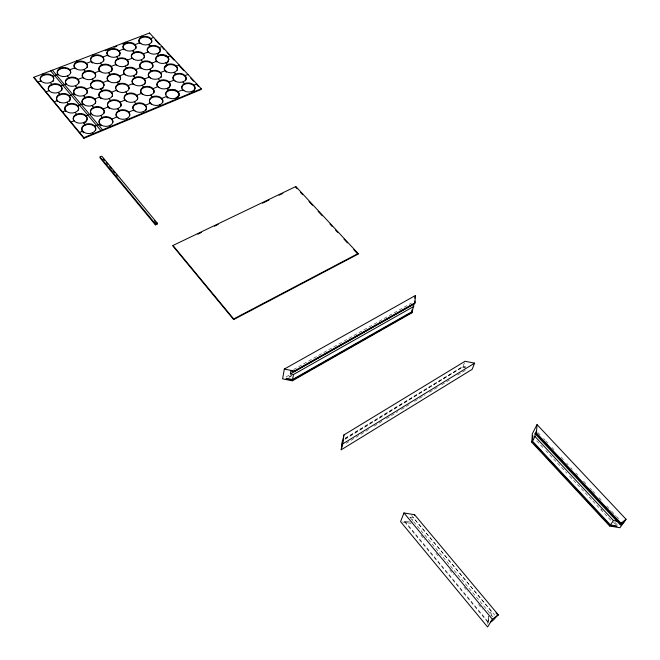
<?xml version="1.0" encoding="UTF-8"?>
<svg xmlns="http://www.w3.org/2000/svg" width="660" height="660" viewBox="0 0 660 660"><rect width="100%" height="100%" fill="white"/><g stroke="black" fill="none" stroke-linecap="round" stroke-linejoin="round"><path stroke-width="0.49" stroke-dasharray="3.3 2.47" d="M490.999 616.564L491.337 611.325L413.358 517.844L409.951 517.275L410.627 515.576M487.798 624.104L488.309 616.366M409.621 522.002L404.786 521.185L404.563 521.746L488.161 622.685L488.483 617.818M488.161 622.685L488.845 616.341M344.908 439.345L462.874 366.861L465.49 367.381M345.229 438.149L463.114 366.242L464.731 362.092M411.551 522.324L413.358 517.844M489.877 613.75L491.337 611.325M346.137 443.338L369.823 428.827M374.212 426.137L382.99 420.758M386.496 418.605L397.906 411.617M401.412 409.472L410.19 404.093M414.579 401.404L425.106 394.952M429.495 392.263L438.265 386.892M441.779 384.739L450.549 379.36M457.57 375.061L465.465 370.227M345.064 438.743L462.874 366.861M286.176 376.827L289.765 374.806M288.981 376.777L291.671 375.26M288.874 377.404L292.454 375.375M293.551 369.526L411.361 303.105M404.563 521.746L410.363 522.72M402.493 521.986L411.106 523.429M463.114 366.242L465.737 366.762M462.635 367.471L465.481 368.041M537.875 432.523L539.987 434.767M543.493 438.512L544.904 440.014M545.606 440.764L549.112 444.51M551.925 447.505L554.029 449.757M561.049 457.248L563.863 460.251M566.668 463.246L568.07 464.747M570.884 467.742L572.286 469.243M575.801 472.989L577.904 475.233M583.522 481.231L587.029 484.976M589.842 487.971L591.946 490.223M592.647 490.974L595.46 493.969M598.966 497.714L601.78 500.717M606.688 505.956L610.904 510.452M611.606 511.203L615.821 515.699M616.522 516.45L618.626 518.702M615.054 522.489L618.56 526.243M600.889 508.728L602.291 510.23M613.528 522.274L615.631 524.535M536.671 440.789L542.982 447.562M545.787 450.574L566.841 473.154M569.646 476.165L576.659 483.689M577.36 484.44L592.094 500.247M592.795 500.998L611.036 520.567M411.625 515.518L494.744 615.153M409.951 517.275L492.888 616.877M420.915 535.243L424.842 539.971M435.963 553.361L437.927 555.72M449.707 569.902L453.635 574.629M464.095 587.227L468.022 591.954M478.492 604.552L482.419 609.279M404.786 521.185L488.458 622.19"/><path stroke-width="0.99" d="M139.838 43.477L139.838 42.768L135.094 44.599L135.094 45.309M140.728 68.252L140.737 67.543L135.894 69.465L135.894 70.166M141.356 60.514L141.364 59.812L142.849 62.164M141.661 93.992L141.661 93.291L136.727 95.304L136.727 96.005M141.925 37.628L141.24 36.176M143.468 54.499L143.468 53.798L148.228 51.934L148.219 52.643A6.526 4.348 3.1 0 1 147.51 51.587M143.814 87.656L142.296 85.247M144.433 79.695L144.441 78.985L149.292 77.038L149.284 77.748M145.439 105.88L145.447 105.179L150.389 103.133L150.381 103.834A6.773 4.694 2.8 0 1 154.96 96.822A6.773 4.694 2.8 0 1 162.731 102.663M148.797 45.094L148.805 44.393L150.282 46.002A6.526 4.348 3.1 0 1 159.258 47.619L162.071 46.522M149.523 33.709L149.531 33L33.941 77.245L34.015 77.962L83.894 138.336L201.218 89.463L201.259 88.762L149.531 33M149.861 69.902L149.869 69.201L151.371 71.569M150.282 46.711L150.282 46.002A6.526 4.348 3.1 0 0 148.244 51.95A6.526 4.348 3.1 0 0 157.245 53.567L158.738 55.902A6.559 4.405 3.3 0 0 155.694 59.705M150.843 39.237L150.843 38.528L153.656 37.447M150.967 95.683L150.975 94.982L152.51 97.416M151.94 63.806L151.948 63.104L156.717 61.207A6.559 4.405 3.3 0 0 165.792 62.849L167.31 64.507A6.6 4.463 3.6 0 1 176.418 66.165A6.6 4.463 3.6 0 1 174.413 72.262A6.6 4.463 3.6 0 1 165.313 70.603L160.529 72.526L160.512 73.227M153.079 89.339L153.087 88.638L157.954 86.65M155.389 224.878L155.405 223.855L100.072 156.923L101.83 156.173L157.187 223.022L157.171 224.045L155.389 224.878L100.105 157.971L100.072 156.923M158.54 53.584L158.557 52.874C160.38 51.769 160.834 49.145 159.258 47.619L160.256 50.506L160.273 49.797M159.538 51.975L159.522 52.676L160.108 51.628M159.968 49.376L159.976 48.675M158.738 55.902L160.281 55.465L160.298 54.763C163.655 54.128 168.886 55.605 168.787 59.738L168.506 57.89M160 81.097L158.482 78.705M159.753 105.534L159.769 104.833L160.545 105.707M160.281 55.465L161.964 55.325L161.972 54.615M161.832 99.099L161.849 98.398L166.724 96.385A6.724 4.636 3.5 0 0 176.03 98.068L176.814 98.934M168.481 58.591L166.658 56.62L163.663 55.481L163.672 54.772M164.266 69.061L164.282 68.359L164.563 70.224L164.431 67.204L167.31 64.507L167.293 65.208L164.414 67.906L164.431 67.204M165 66.833L165.017 66.124M165.264 55.918L165.28 55.217M165.982 65.909L165.998 65.208M166.658 56.62L166.675 55.918M167.087 62.857L168.803 59.029M167.755 57.535L167.78 56.826L170.594 55.712M167.186 89.034L167.203 88.325L168.729 90.742A6.724 4.636 3.5 0 0 165.652 94.759M168.085 61.24L168.061 61.941L168.646 60.877M169.199 82.764L169.216 82.063L174.009 80.107L173.993 80.809M168.729 90.742L170.313 90.28L170.338 89.578C173.811 88.877 179.157 90.494 179.058 94.735L178.769 92.829M170.313 90.28L172.037 90.115L172.054 89.413M178.744 93.53L176.855 91.459L173.778 90.272L173.794 89.57M174.421 72.955L174.446 72.253L175.956 74.629M175.42 90.733L175.444 90.032M176.377 66.85L176.401 66.148L179.223 65.01M176.005 98.769L176.03 98.068L178.951 95.238L177.342 98.026L177.367 97.325M176.855 91.459L176.88 90.758M177.994 92.416L178.018 91.715L182.82 89.727L182.795 90.428M172.978 245.471L172.961 246.147L233.64 319.597L357.967 254.183L358.124 253.523L295.828 186.541L172.978 245.471L233.706 318.945L233.64 319.597M178.34 97.061L178.365 96.36M183.175 82.467L183.2 81.766L184.726 84.158M185.097 76.279L185.122 75.578L187.96 74.423M532.513 441.177L532.76 435.691L532.207 441.763L610.013 525.467L616.654 526.589L617.042 526.045L610.393 524.931L532.513 441.177L534.963 436.466L535.087 433.702L536.473 431.021L536.357 433.785L620.474 523.693L622.141 522.448L620.367 524.923L535.087 433.702M536.357 433.785L537.034 424.603L626.059 519.263L619.963 527.744L609.634 526.012L531.902 442.348L532.298 433.818L537.034 424.603M192.035 92.103L192.068 91.402L192.852 92.26M193.924 85.825L193.957 85.124L196.795 83.952M412.054 312.188L292.421 380.176L286.184 378.923L286.3 378.304L292.545 379.549L412.252 311.545L414.034 304.021L290.342 373.89L290.87 371.036L294.022 371.662L414.736 303.484L415.544 295.424L284.32 369.064L282.596 378.856L292.306 380.795L411.856 312.823L412.286 309.342M414.736 303.484L414.934 301.1M411.856 312.823L412.005 310.984M412.252 311.545L412.409 309.647M178.926 95.931L179.083 94.034M341.905 445.434L341.748 446.028L343.885 434.948L465.061 361.259L474.622 363.165L472.131 369.369L341.203 449.798L342.433 440.36M341.203 449.798L342.82 443.825L343.885 434.948M295.828 186.541L295.721 187.217L297.124 188.727M292.306 380.795L292.421 380.176M292.545 379.549L293.486 374.517L413.837 306.405M294.022 371.662L294.146 371.027L414.934 302.833M414.711 298.163L415.544 295.424M403.961 512.944L400.579 521.664L487.6 627L492.343 619.245L498.284 614.798L414.612 514.734L403.961 512.944L492.343 619.245M414.389 515.303L414.612 514.734M531.902 442.348L532.207 441.763M490.644 622.017C493.969 620.326 495.602 617.083 498.284 614.798M609.634 526.012L610.013 525.467M610.393 524.931L613.462 520.55L616.803 521.111M620.474 523.693L626.059 519.263M620.367 524.923L623.881 522.299M342.82 443.825L474.622 363.165M165.792 62.849L167.104 62.147M157.245 53.567L158.557 52.874M233.706 318.945L358.124 253.523M197.876 234.184L201.572 232.411M214.492 226.207L218.188 224.433M262.49 203.173L268.95 200.071M279.106 195.195L282.802 193.421M155.405 223.855L157.187 223.022M83.894 138.336L83.853 137.635L201.259 88.762M79.546 132.421L82.673 131.125L82.715 131.827M117.026 116.927L111.936 119.031L111.952 119.732M70.999 122.083L74.126 120.813M91.377 113.784L86.229 115.88L86.262 116.589M62.576 111.886L65.686 110.632L65.736 111.342A6.955 4.801 -0.6 0 1 70.884 104.173A6.955 4.801 -0.6 0 1 78.49 110.129M54.252 101.813L57.354 100.584L57.412 101.293A6.913 4.736 -0.8 0 1 63.475 94.182A6.913 4.736 -0.8 0 1 69.407 101.26M46.035 91.872L49.129 90.659M66.231 83.977L61.124 85.973L61.174 86.683M132.28 58.171L127.454 60.052L127.462 60.761M37.917 82.054L41.002 80.866L41.069 81.576M105.245 50.672L108.133 49.566M113.908 47.355L116.795 46.249M122.57 44.038L125.458 42.925M170.338 89.578L168.754 90.04A6.724 4.636 3.5 0 0 166.732 96.393L166.7 97.086A6.724 4.636 3.5 0 0 167.838 98.051M160.298 54.763L158.746 55.193A6.559 4.405 3.3 0 0 156.725 61.223L156.709 61.916A6.559 4.405 3.3 0 1 155.983 60.844M172.037 90.115L173.778 90.272M161.964 55.325L163.663 55.481M284.32 369.064L294.146 371.027M290.342 373.89L293.486 374.517M536.663 433.191L620.862 523.141M534.963 436.466L613.462 520.55M300.622 192.489L302.717 194.741M309.012 201.514L312.51 205.276M318.103 211.299L322.303 215.812M329.992 224.087L332.087 226.347M335.585 230.109L337.689 232.361M343.984 239.135L347.474 242.897M353.768 249.67L357.967 254.183M155.108 39.732L159.299 44.253M162.797 48.023L164.191 49.533M166.988 52.544L169.084 54.805M170.478 56.315L173.976 60.076M178.86 65.348L183.752 70.628M190.74 78.16L193.537 81.172M196.325 84.183L198.421 86.444M125.433 42.223L126.118 43.684M109.403 48.361L110.096 49.83M116.886 56.76L118.371 59.119M125.251 66.14L126.745 68.516M93.151 54.582L93.852 56.067M125.879 91.88L127.405 94.314M134.516 101.722L136.059 104.181M143.269 111.697L144.045 112.579M76.667 60.893L77.377 62.378M109.23 98.612L110.756 101.062M127.306 119.551L126.53 118.651L126.538 119.353M59.961 67.287L60.629 68.071A6.782 4.554 -0.4 0 1 70.744 72.022A6.782 4.554 -0.4 0 1 60.555 75.982A6.782 4.554 -0.4 0 1 60.596 68.087L60.679 68.788M67.328 75.974L68.772 77.674A6.814 4.62 -0.2 0 1 78.969 81.659A6.814 4.62 -0.2 0 1 68.747 85.684A6.814 4.62 -0.2 0 1 68.739 77.69L68.822 78.383M100.889 115.508L102.432 118.008M110.319 126.621L109.552 125.713L109.568 126.415M52.363 70.199L102.597 129.838M50.672 70.843L100.873 130.556M495.99 612.95L497.97 615.31M43.015 73.78L43.742 75.281M50.341 82.558L51.777 84.282A6.88 4.67 -0.9 0 1 62.015 88.308A6.88 4.67 -0.9 0 1 51.645 92.392A6.88 4.67 -0.9 0 1 51.744 84.29L51.835 84.991M66.808 102.3L68.285 104.066A6.955 4.801 -0.6 0 1 78.688 108.182A6.955 4.801 -0.6 0 1 68.26 112.406A6.955 4.801 -0.6 0 1 68.252 104.082L68.335 104.775M75.207 112.365L76.741 114.856M92.317 132.874L93.085 133.79M103.166 158.788L104.47 160.363M106.417 162.723L107.72 164.29M109.675 166.65L111.623 169.01M112.926 170.585L114.881 172.945M116.176 174.512L117.48 176.088M154.572 220.902L157.171 224.045M33.941 77.245L83.853 137.635M164.579 69.514L165.313 70.603M53.023 76.964L52.965 76.255L58.055 74.291L58.113 75.009A6.782 4.554 -0.4 0 1 62.296 68.343A6.782 4.554 -0.4 0 1 70.793 72.732M58.575 93.076L58.525 92.367L60.027 94.825M69.432 96.525L69.391 95.816L74.506 93.786L74.547 94.496M69.894 70.455L69.853 69.746L74.877 67.815L74.91 68.525A6.716 4.505 0.3 0 1 74.242 67.435M77.063 88.102L75.562 85.668L75.603 86.377M77.797 106.491L77.756 105.79L82.888 103.719L82.929 104.428M78.094 80.066L78.061 79.357L83.094 77.393L83.127 78.103A6.748 4.562 0.5 0 1 88.044 71.305A6.748 4.562 0.5 0 1 95.502 76.997M83.746 123.255L83.704 122.554L85.255 125.07M83.935 96.203L83.894 95.494L85.412 97.944M85.569 71.874L84.084 69.481L84.117 70.191M86.402 89.801L86.369 89.092L91.418 87.087L91.443 87.796A6.79 4.628 0.6 0 0 92.54 88.762M86.534 64.037L86.501 63.327L91.451 61.421L91.484 62.131A6.658 4.447 0.9 0 0 92.557 63.063M92.367 106.144L92.342 105.435L93.868 107.91M94.842 126.811L94.809 126.11L99.974 123.973L99.998 124.674M92.392 79.778L92.359 79.068L93.86 81.485M94.784 73.54L94.759 72.831L99.718 70.892L99.742 71.602M94.809 99.652L94.784 98.942L99.841 96.913L99.866 97.614M100.765 89.488L100.741 88.778L102.259 91.212M102.085 65.447L100.6 63.079L100.625 63.789M103.331 109.626L103.306 108.925L108.38 106.854L108.397 107.563A6.856 4.752 1.1 0 0 109.519 108.545M102.944 57.709L102.927 56.999L107.803 55.118L107.827 55.828A6.6 4.397 1.6 0 1 107.143 54.763M103.133 83.16L103.108 82.45L108.083 80.479L108.108 81.188A6.724 4.571 1.3 0 1 107.407 80.083M108.941 73.268L108.925 72.559L110.418 74.951M111.235 67.105L111.218 66.396L116.111 64.482L116.127 65.191M111.589 92.903L111.573 92.194L116.556 90.189L116.573 90.898M117.364 82.871L117.348 82.162L118.858 84.571M117.835 109.271L117.826 108.57L119.369 111.045M119.13 51.463L119.113 50.754L123.931 48.898L123.94 49.607A6.542 4.339 2.2 0 1 128.494 43.156A6.542 4.339 2.2 0 1 135.894 48.609M119.625 76.618L119.617 75.916L124.525 73.969L124.534 74.679M120.145 102.77L120.136 102.061L125.136 100.023L125.144 100.732M128.815 112.761L128.807 112.051L133.823 109.981L133.832 110.682M128.123 86.254L128.123 85.544L133.039 83.572L133.039 84.274A6.707 4.571 2.3 0 1 132.322 83.168M134.434 52.866L132.957 50.531L132.957 51.241M133.724 76.337L133.724 75.636L135.226 78.028M83.837 132.85A7.029 4.942 -0.3 0 1 86.922 124.575A7.029 4.942 -0.3 0 1 95.593 130.548M73.474 120.343A6.988 4.867 -0.5 0 1 80.215 114.196A6.988 4.867 -0.5 0 1 86.988 120.277M86.295 121.456A6.988 4.867 -0.5 0 1 85.189 122.471M48.518 90.247A6.88 4.67 -1 0 1 55.267 84.365A6.88 4.67 -1 0 1 61.817 90.222M53.641 80.462A6.839 4.612 -1.1 0 1 52.94 81.576M40.417 80.462A6.839 4.612 -1.1 0 1 45.383 74.828A6.839 4.612 -1.1 0 1 53.683 78.078M101.128 125.689A6.963 4.876 0.5 0 1 99.281 123.502M99.025 122.24A6.963 4.876 0.5 0 1 105.88 117.34A6.963 4.876 0.5 0 1 112.942 122.158M90.7 113.33A6.922 4.81 0.3 0 1 97.309 107.258A6.922 4.81 0.3 0 1 104.09 113.273M82.228 103.282A6.889 4.744 0.1 0 1 88.836 97.309A6.889 4.744 0.1 0 1 95.543 103.24M73.862 93.365A6.848 4.678 -0.1 0 1 80.471 87.475A6.848 4.678 -0.1 0 1 87.112 93.34M65.604 83.572A6.814 4.62 -0.2 0 1 72.212 77.773A6.814 4.62 -0.2 0 1 78.779 83.564M116.317 116.465A6.897 4.818 1.3 0 1 121.877 110.434A6.897 4.818 1.3 0 1 129.83 115.154M107.687 106.408A6.856 4.752 1.1 0 1 114.155 100.419A6.856 4.752 1.1 0 1 120.945 106.367M100.972 98.587A6.823 4.686 0.9 0 1 103.867 90.75A6.823 4.686 0.9 0 1 112.357 96.451M103.224 87.78A6.79 4.628 0.6 0 1 102.16 88.745M90.511 85.478A6.79 4.628 0.6 0 1 97.226 80.866A6.79 4.628 0.6 0 1 104.082 85.47M74.019 66.264A6.716 4.505 0.3 0 1 81.601 61.825A6.716 4.505 0.3 0 1 87.227 67.452M90.569 59.903A6.658 4.447 0.9 0 1 98.026 55.522A6.658 4.447 0.9 0 1 103.678 61.083M132.817 108.306A6.839 4.752 2.1 0 1 141.199 103.686A6.839 4.752 2.1 0 1 145.679 110.632M124.426 99.594A6.798 4.694 1.8 0 1 130.762 93.687A6.798 4.694 1.8 0 1 137.569 99.561M115.599 88.58A6.765 4.628 1.6 0 1 122.207 83.952A6.765 4.628 1.6 0 1 129.121 88.564M119.773 81.188A6.724 4.571 1.3 0 1 118.734 82.137M107.151 78.903A6.724 4.571 1.3 0 1 113.751 74.349A6.724 4.571 1.3 0 1 120.599 78.903M99.058 70.513A6.691 4.505 1.1 0 1 106.276 64.894A6.691 4.505 1.1 0 1 111.35 71.61M140.935 92.87A6.74 4.636 2.5 0 1 147.13 87.037A6.74 4.636 2.5 0 1 153.953 92.854M132.049 81.98A6.707 4.571 2.3 0 1 140.275 77.575A6.707 4.571 2.3 0 1 144.664 84.266M123.824 73.582A6.666 4.513 2 0 1 130.911 67.955A6.666 4.513 2 0 1 136.092 74.679M128.255 64.135A6.633 4.455 1.8 0 1 127.627 65.216M115.434 64.119A6.633 4.455 1.8 0 1 120.788 58.567A6.633 4.455 1.8 0 1 128.436 62.989M119.897 54.805A6.6 4.397 1.6 0 1 119.27 55.861M106.887 53.625A6.6 4.397 1.6 0 1 113.363 49.261A6.6 4.397 1.6 0 1 120.079 53.666M169.513 87.343A6.682 4.579 3.2 0 1 168.514 88.3M157.204 86.246A6.682 4.579 3.2 0 1 163.284 80.487A6.682 4.579 3.2 0 1 170.107 86.237M161.395 76.651A6.649 4.513 2.9 0 1 160.801 77.748M148.558 76.651A6.649 4.513 2.9 0 1 153.78 71.016A6.649 4.513 2.9 0 1 161.543 75.479M140.019 67.171A6.616 4.455 2.7 0 1 146.107 61.578A6.616 4.455 2.7 0 1 152.79 67.188M131.579 57.808A6.575 4.397 2.4 0 1 137.676 52.297A6.575 4.397 2.4 0 1 144.292 57.841M194.32 90.412A6.666 4.579 4.1 0 1 193.347 91.369M181.723 88.135A6.666 4.579 4.1 0 1 188.859 83.589A6.666 4.579 4.1 0 1 194.89 89.306M173.25 79.712A6.633 4.521 3.9 0 1 180.064 74.06A6.633 4.521 3.9 0 1 185.46 80.809M166.411 72.237A6.592 4.455 3.6 0 1 165.297 71.305M167.293 65.208A6.592 4.455 3.6 0 1 174.595 65.546A6.592 4.455 3.6 0 1 177.284 70.232M147.23 50.457A6.526 4.348 3.1 0 1 151.816 46.282A6.526 4.348 3.1 0 1 159.25 48.328M139.136 42.438A6.493 4.29 2.8 0 1 145.118 37.067A6.493 4.29 2.8 0 1 151.668 42.496M83.828 132.165A7.029 4.942 -0.3 0 0 95.56 129.847A7.029 4.942 -0.3 0 0 86.872 123.874A7.029 4.942 -0.3 0 0 83.828 132.165M101.128 125.004A6.963 4.876 0.5 0 0 112.72 122.719A6.963 4.876 0.5 0 0 104.041 116.82A6.963 4.876 0.5 0 0 101.128 125.004M118.181 117.942A6.905 4.818 1.3 0 0 129.64 115.698A6.905 4.818 1.3 0 0 120.962 109.857A6.905 4.818 1.3 0 0 118.181 117.942M134.987 110.987A6.839 4.76 2.1 0 0 146.314 108.785A6.839 4.76 2.1 0 0 137.643 103.001A6.839 4.76 2.1 0 0 134.987 110.987M151.552 104.131A6.782 4.694 2.8 0 0 162.748 101.962A6.782 4.694 2.8 0 0 154.085 96.244A6.782 4.694 2.8 0 0 151.552 104.131M183.983 90.7A6.666 4.579 4.2 0 0 194.923 88.605A6.666 4.579 4.2 0 0 186.285 83.011A6.666 4.579 4.2 0 0 183.983 90.7M76.725 122.603A6.996 4.867 -0.4 0 0 87.178 118.305A6.996 4.867 -0.4 0 0 76.659 114.163A6.996 4.867 -0.4 0 0 76.725 122.603M59.903 102.333A6.922 4.736 -0.8 0 0 70.298 98.175A6.922 4.736 -0.8 0 0 59.944 94.124A6.922 4.736 -0.8 0 0 59.903 102.333M43.502 82.574A6.848 4.612 -1.1 0 0 53.84 78.556A6.848 4.612 -1.1 0 0 43.642 74.588A6.848 4.612 -1.1 0 0 43.502 82.574M92.524 114.799A6.93 4.81 0.3 0 0 104.066 112.563A6.93 4.81 0.3 0 0 95.469 106.73A6.93 4.81 0.3 0 0 92.524 114.799M84.018 104.725A6.889 4.744 0.1 0 0 95.518 102.539A6.889 4.744 0.1 0 0 86.996 96.772A6.889 4.744 0.1 0 0 84.018 104.725M75.628 94.776A6.856 4.678 -0.1 0 0 87.079 92.631A6.856 4.678 -0.1 0 0 78.639 86.938A6.856 4.678 -0.1 0 0 75.628 94.776M109.527 107.861A6.864 4.752 1.1 0 0 120.937 105.658A6.864 4.752 1.1 0 0 112.34 99.891A6.864 4.752 1.1 0 0 109.527 107.861M100.98 97.903A6.831 4.686 0.9 0 0 112.34 95.749A6.831 4.686 0.9 0 0 103.826 90.04A6.831 4.686 0.9 0 0 100.98 97.903M92.532 88.069A6.79 4.628 0.7 0 0 103.859 85.957A6.79 4.628 0.7 0 0 95.428 80.322A6.79 4.628 0.7 0 0 92.532 88.069M84.2 78.358A6.757 4.562 0.5 0 0 95.477 76.288A6.757 4.562 0.5 0 0 87.12 70.719A6.757 4.562 0.5 0 0 84.2 78.358M75.966 68.764A6.724 4.505 0.3 0 0 87.194 66.743A6.724 4.505 0.3 0 0 78.928 61.231A6.724 4.505 0.3 0 0 75.966 68.764M126.283 101.013A6.806 4.694 1.8 0 0 137.56 98.86A6.806 4.694 1.8 0 0 128.981 93.151A6.806 4.694 1.8 0 0 126.283 101.013M117.694 91.171A6.765 4.628 1.6 0 0 128.931 89.059A6.765 4.628 1.6 0 0 120.425 83.416A6.765 4.628 1.6 0 0 117.694 91.171M109.205 81.452A6.732 4.571 1.3 0 0 120.4 79.373A6.732 4.571 1.3 0 0 111.977 73.796A6.732 4.571 1.3 0 0 109.205 81.452M100.831 71.849A6.699 4.505 1.1 0 0 111.977 69.811A6.699 4.505 1.1 0 0 103.628 64.3A6.699 4.505 1.1 0 0 100.831 71.849M92.549 62.362A6.658 4.447 1 0 0 103.653 60.373A6.658 4.447 1 0 0 95.386 54.92A6.658 4.447 1 0 0 92.549 62.362M142.807 94.273A6.748 4.636 2.5 0 0 153.962 92.144A6.748 4.636 2.5 0 0 145.381 86.501A6.748 4.636 2.5 0 0 142.807 94.273M134.178 84.538A6.707 4.571 2.3 0 0 145.282 82.459A6.707 4.571 2.3 0 0 136.785 76.874A6.707 4.571 2.3 0 0 134.178 84.538M125.648 74.926A6.674 4.513 2 0 0 136.711 72.889A6.674 4.513 2 0 0 128.296 67.369A6.674 4.513 2 0 0 125.648 74.926M117.224 65.431A6.641 4.455 1.8 0 0 128.246 63.434A6.641 4.455 1.8 0 0 119.905 57.973A6.641 4.455 1.8 0 0 117.224 65.431M108.908 56.05A6.6 4.397 1.6 0 0 119.881 54.095A6.6 4.397 1.6 0 0 111.623 48.7A6.6 4.397 1.6 0 0 108.908 56.05M159.101 87.623A6.691 4.579 3.2 0 0 170.123 85.536A6.691 4.579 3.2 0 0 161.56 79.942A6.691 4.579 3.2 0 0 159.101 87.623M150.422 77.996A6.649 4.513 2.9 0 0 161.411 75.95A6.649 4.513 2.9 0 0 152.922 70.43A6.649 4.513 2.9 0 0 150.422 77.996M141.859 68.491A6.616 4.455 2.7 0 0 152.798 66.487A6.616 4.455 2.7 0 0 144.392 61.025A6.616 4.455 2.7 0 0 141.859 68.491M133.394 59.103A6.583 4.397 2.4 0 0 144.292 57.131A6.583 4.397 2.4 0 0 135.96 51.736A6.583 4.397 2.4 0 0 133.394 59.103M125.037 49.83A6.55 4.339 2.2 0 0 135.894 47.899A6.55 4.339 2.2 0 0 127.636 42.562A6.55 4.339 2.2 0 0 125.037 49.83M175.164 81.064A6.633 4.521 3.9 0 0 186.062 79.01A6.633 4.521 3.9 0 0 177.507 73.483A6.633 4.521 3.9 0 0 175.164 81.064M140.943 43.684A6.493 4.29 2.8 0 0 151.676 41.786A6.493 4.29 2.8 0 0 143.435 36.506A6.493 4.29 2.8 0 0 140.943 43.684"/></g></svg>
